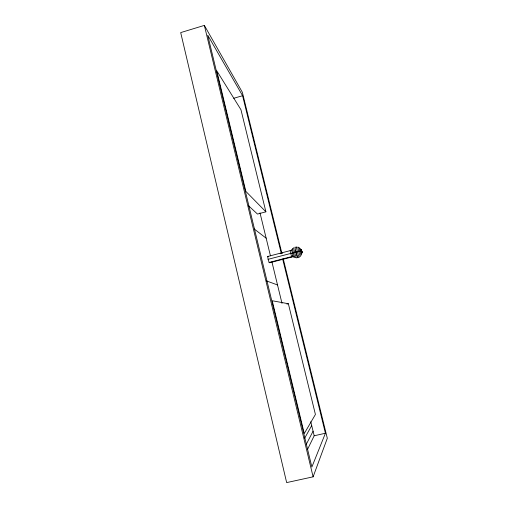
<?xml version="1.0" encoding="UTF-8"?>
<svg xmlns="http://www.w3.org/2000/svg" width="508" height="508" viewBox="0 0 508 508"><rect width="100%" height="100%" fill="white"/><g stroke="black" fill="none" stroke-linecap="round" stroke-linejoin="round"><path stroke-width="0.76" d="M301.841 251.663L301.733 253.206L301.911 251.847M281.896 253.346L242.354 92.297L204.349 25.4L180.689 32.601L286.658 482.6L313.112 476.828L327.311 438.283L283.223 258.743M282.677 259.086L325.418 433.241L311.861 467.03L207.728 35.173L242.583 95.714L281.165 252.921M307.658 449.129L314.185 435.775L310.769 421.723M306.146 444.576L313.08 431.209M304.47 438.512L311.709 425.564M233.731 98.279L242.583 95.714M265.9 211.817L245.84 191.37L216.757 70.796L240.951 109.703L265.9 211.817L257.499 214.065L248.393 205.651M290.455 250.558A3.575 0.324 75.5 0 0 290.862 253.905A3.575 0.324 75.5 0 0 292.113 256.94L269.64 262.744L269.113 262.446L268.116 259.309L267.665 256.489L291.554 250.285M280.168 253.708L282.416 253.124M268.116 259.309L292.087 253.098M269.113 262.446L293.033 256.267M286.931 304.101L288.366 303.74L315.417 414.465L304.26 433.54L272.224 300.742L288.366 303.74M314.185 435.775L325.418 433.241M266.44 280.905L277.527 284.95M267.665 256.489L268.205 256.813M254.241 229L266.154 238.182M301.962 251.987L301.669 250.781L301.828 251.06M292.614 256.261L292.284 255.448M299.612 248.221C297.98 245.002 301.79 258.743 301.225 254.368M301.568 250.488C300.444 247.117 302.546 255.327 301.841 251.53A5.442 1.867 -12.8 0 1 301.517 252.082M301.682 251.682L301.968 252.451L301.962 252.12M300.984 249.987C299.022 244.64 302.654 258.305 301.549 252.146M301.555 250.381L301.663 250.825M260.001 212.846L270.44 255.816M271.932 261.95L282.01 303.39M204.349 25.4L313.112 476.828M295.567 250.266L295.993 252.031A5.455 0.444 75.5 0 0 297.421 256.794A5.455 0.444 75.5 0 0 297.967 257.131M301.752 251.181A5.442 0.489 -14.1 0 1 301.358 251.409M291.694 253.403A5.442 0.489 -14.1 0 1 296.678 251.86A5.442 0.489 -14.1 0 1 301.492 250.99M300.717 249.276A5.436 3.981 -19.6 0 1 301.422 250.076M293.897 256.845A4.02 0.349 75.5 0 1 292.538 253.606A4.02 0.349 75.5 0 1 292.011 249.682M295.199 257.289A4.858 0.419 75.5 0 1 293.567 253.371A4.858 0.419 75.5 0 1 292.925 248.641M296.596 257.861A5.385 0.451 75.5 0 1 294.805 253.073A5.385 0.451 75.5 0 1 293.884 247.555M297.999 257.226A5.569 0.457 75.5 0 1 297.275 256.445A5.569 0.457 75.5 0 1 295.643 250.635L295.377 249.371A5.569 0.457 75.5 0 1 295.396 247.313M299.307 256.718A5.391 0.432 75.5 0 1 297.542 252.368A5.391 0.432 75.5 0 1 296.786 247.129M300.431 255.937A4.864 0.381 75.5 0 1 299.574 254.495A4.864 0.381 75.5 0 1 298.044 248.444A4.864 0.381 75.5 0 1 298.393 247.834"/></g></svg>
